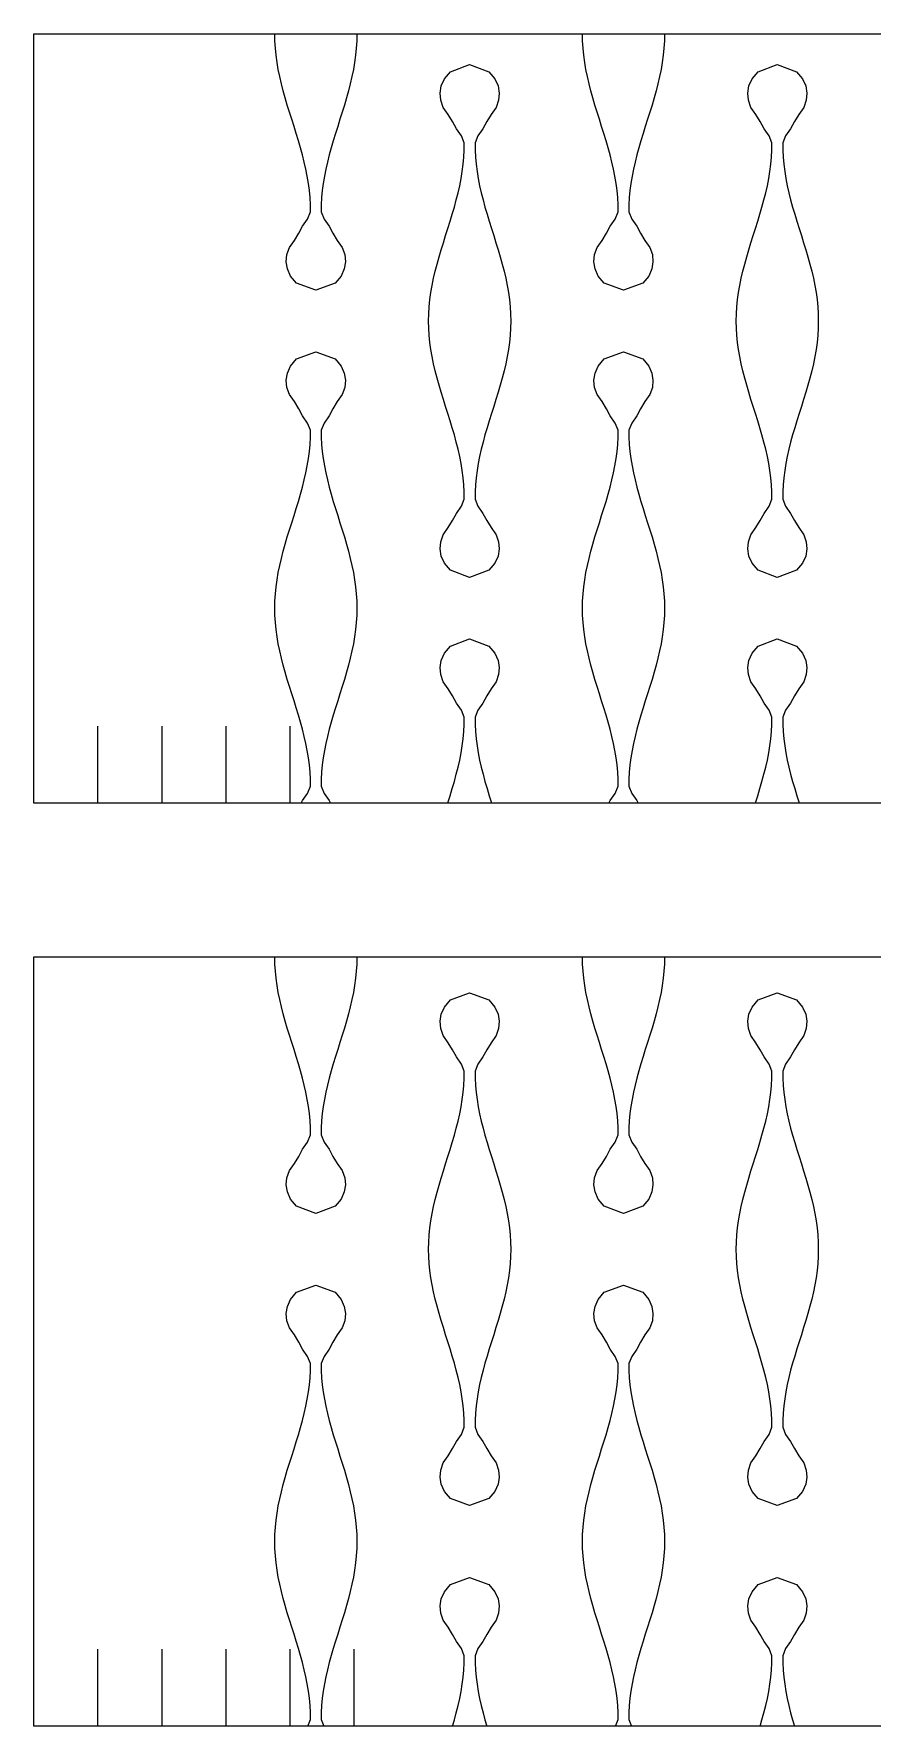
# Model space of a CAD drawing. Header units: millimetres. Extents: x 0 to 70, y 0 to 174.
# Drawn here: x 0 to 32.7, y 0 to 66 of the extents above; entities that cross this region are included whole.
import ezdxf

# ---------------------------------------------------------------- set-up
doc = ezdxf.new("R2010")
doc.units = ezdxf.units.MM
doc.layers.add('CUT', color=1, linetype='CONTINUOUS')

msp = doc.modelspace()

# ---------------------------------------------------------------- linework, layer by layer
at = {"layer": 'CUT'}
for p, q in [((2.5, 36), (2.5, 39)), ((5, 36), (5, 39)), ((7.5, 36), (7.5, 39)), ((10, 36), (10, 39)), ((2.5, 0), (2.5, 3)), ((5, 0), (5, 3)), ((7.5, 0), (7.5, 3)), ((10, 0), (10, 3)), ((12.5, 0), (12.5, 3))]:
    msp.add_line(p, q, dxfattribs=at)
for points in [[(0, 66), (70, 66), (70, 36), (0, 36), (0, 66)], [(12.6, 66), (12.6, 66), (12.5944, 65.7222), (12.5778, 65.4444), (12.5504, 65.1667), (12.5126, 64.8889), (12.465, 64.6111), (12.4085, 64.3333), (12.3439, 64.0556), (12.2722, 63.7778), (12.1947, 63.5), (12.1124, 63.2222), (12.0269, 62.9444), (11.9394, 62.6667), (11.8513, 62.3889), (11.764, 62.1111), (11.679, 61.8333), (11.5976, 61.5556), (11.5211, 61.2778), (11.4508, 61), (11.3877, 60.7222), (11.3329, 60.4444), (11.2872, 60.1667), (11.2514, 59.8889), (11.2261, 59.6111), (11.2116, 59.3333), (11.2113, 59.0556), (11.3207, 58.7778), (11.5161, 58.5), (11.6671, 58.2222), (11.8361, 57.9444), (12.0306, 57.6667), (12.1274, 57.3889), (12.1513, 57.1111), (12.107, 56.8333), (11.9856, 56.5556), (11.7502, 56.2778), (11, 56), (11, 56), (10.2498, 56.2778), (10.0144, 56.5556), (9.893, 56.8333), (9.8487, 57.1111), (9.8726, 57.3889), (9.9694, 57.6667), (10.1639, 57.9444), (10.3329, 58.2222), (10.4839, 58.5), (10.6793, 58.7778), (10.7887, 59.0556), (10.7884, 59.3333), (10.7739, 59.6111), (10.7486, 59.8889), (10.7128, 60.1667), (10.6671, 60.4444), (10.6123, 60.7222), (10.5492, 61), (10.4789, 61.2778), (10.4024, 61.5556), (10.321, 61.8333), (10.236, 62.1111), (10.1487, 62.3889), (10.0606, 62.6667), (9.9731, 62.9444), (9.8876, 63.2222), (9.8053, 63.5), (9.7278, 63.7778), (9.6561, 64.0556), (9.5915, 64.3333), (9.535, 64.6111), (9.4874, 64.8889), (9.4496, 65.1667), (9.4222, 65.4444), (9.4056, 65.7222), (9.4, 66), (9.4, 66)], [(24.6, 66), (24.6, 66), (24.5944, 65.7222), (24.5778, 65.4444), (24.5504, 65.1667), (24.5126, 64.8889), (24.465, 64.6111), (24.4085, 64.3333), (24.3439, 64.0556), (24.2722, 63.7778), (24.1947, 63.5), (24.1124, 63.2222), (24.0269, 62.9444), (23.9394, 62.6667), (23.8513, 62.3889), (23.764, 62.1111), (23.679, 61.8333), (23.5976, 61.5556), (23.5211, 61.2778), (23.4508, 61), (23.3877, 60.7222), (23.3329, 60.4444), (23.2872, 60.1667), (23.2514, 59.8889), (23.2261, 59.6111), (23.2116, 59.3333), (23.2113, 59.0556), (23.3207, 58.7778), (23.5161, 58.5), (23.6671, 58.2222), (23.8361, 57.9444), (24.0306, 57.6667), (24.1274, 57.3889), (24.1513, 57.1111), (24.107, 56.8333), (23.9856, 56.5556), (23.7502, 56.2778), (23, 56), (23, 56), (22.2498, 56.2778), (22.0144, 56.5556), (21.893, 56.8333), (21.8487, 57.1111), (21.8726, 57.3889), (21.9694, 57.6667), (22.1639, 57.9444), (22.3329, 58.2222), (22.4839, 58.5), (22.6793, 58.7778), (22.7887, 59.0556), (22.7884, 59.3333), (22.7739, 59.6111), (22.7486, 59.8889), (22.7128, 60.1667), (22.6671, 60.4444), (22.6123, 60.7222), (22.5492, 61), (22.4789, 61.2778), (22.4024, 61.5556), (22.321, 61.8333), (22.236, 62.1111), (22.1487, 62.3889), (22.0606, 62.6667), (21.9731, 62.9444), (21.8876, 63.2222), (21.8053, 63.5), (21.7278, 63.7778), (21.6561, 64.0556), (21.5915, 64.3333), (21.535, 64.6111), (21.4874, 64.8889), (21.4496, 65.1667), (21.4222, 65.4444), (21.4056, 65.7222), (21.4, 66), (21.4, 66)], [(17, 64.8), (17.7502, 64.5222), (17.9856, 64.2444), (18.107, 63.9667), (18.1513, 63.6889), (18.1274, 63.4111), (18.0306, 63.1333), (17.8361, 62.8556), (17.6671, 62.5778), (17.5161, 62.3), (17.3207, 62.0222), (17.2113, 61.7444), (17.2116, 61.4667), (17.2261, 61.1889), (17.2514, 60.9111), (17.2872, 60.6333), (17.3329, 60.3556), (17.3877, 60.0778), (17.4508, 59.8), (17.5211, 59.5222), (17.5976, 59.2444), (17.679, 58.9667), (17.764, 58.6889), (17.8513, 58.4111), (17.9394, 58.1333), (18.0269, 57.8556), (18.1124, 57.5778), (18.1947, 57.3), (18.2722, 57.0222), (18.3439, 56.7444), (18.4085, 56.4667), (18.465, 56.1889), (18.5126, 55.9111), (18.5504, 55.6333), (18.5778, 55.3556), (18.5944, 55.0778), (18.6, 54.8), (18.5944, 54.5222), (18.5778, 54.2444), (18.5504, 53.9667), (18.5126, 53.6889), (18.465, 53.4111), (18.4085, 53.1333), (18.3439, 52.8556), (18.2722, 52.5778), (18.1947, 52.3), (18.1124, 52.0222), (18.0269, 51.7444), (17.9394, 51.4667), (17.8513, 51.1889), (17.764, 50.9111), (17.679, 50.6333), (17.5976, 50.3556), (17.5211, 50.0778), (17.4508, 49.8), (17.3877, 49.5222), (17.3329, 49.2444), (17.2872, 48.9667), (17.2514, 48.6889), (17.2261, 48.4111), (17.2116, 48.1333), (17.2113, 47.8556), (17.3207, 47.5778), (17.5161, 47.3), (17.6671, 47.0222), (17.8361, 46.7444), (18.0306, 46.4667), (18.1274, 46.1889), (18.1513, 45.9111), (18.107, 45.6333), (17.9856, 45.3556), (17.7502, 45.0778), (17, 44.8), (17, 44.8), (16.2498, 45.0778), (16.0144, 45.3556), (15.893, 45.6333), (15.8487, 45.9111), (15.8726, 46.1889), (15.9694, 46.4667), (16.1639, 46.7444), (16.3329, 47.0222), (16.4839, 47.3), (16.6793, 47.5778), (16.7887, 47.8556), (16.7884, 48.1333), (16.7739, 48.4111), (16.7486, 48.6889), (16.7128, 48.9667), (16.6671, 49.2444), (16.6123, 49.5222), (16.5492, 49.8), (16.4789, 50.0778), (16.4024, 50.3556), (16.321, 50.6333), (16.236, 50.9111), (16.1487, 51.1889), (16.0606, 51.4667), (15.9731, 51.7444), (15.8876, 52.0222), (15.8053, 52.3), (15.7278, 52.5778), (15.6561, 52.8556), (15.5915, 53.1333), (15.535, 53.4111), (15.4874, 53.6889), (15.4496, 53.9667), (15.4222, 54.2444), (15.4056, 54.5222), (15.4, 54.8), (15.4056, 55.0778), (15.4222, 55.3556), (15.4496, 55.6333), (15.4874, 55.9111), (15.535, 56.1889), (15.5915, 56.4667), (15.6561, 56.7444), (15.7278, 57.0222), (15.8053, 57.3), (15.8876, 57.5778), (15.9731, 57.8556), (16.0606, 58.1333), (16.1487, 58.4111), (16.236, 58.6889), (16.321, 58.9667), (16.4024, 59.2444), (16.4789, 59.5222), (16.5492, 59.8), (16.6123, 60.0778), (16.6671, 60.3556), (16.7128, 60.6333), (16.7486, 60.9111), (16.7739, 61.1889), (16.7884, 61.4667), (16.7887, 61.7444), (16.6793, 62.0222), (16.4839, 62.3), (16.3329, 62.5778), (16.1639, 62.8556), (15.9694, 63.1333), (15.8726, 63.4111), (15.8487, 63.6889), (15.893, 63.9667), (16.0144, 64.2444), (16.2498, 64.5222), (17, 64.8), (17, 64.8)], [(29, 64.8), (29.7502, 64.5222), (29.9856, 64.2444), (30.107, 63.9667), (30.1513, 63.6889), (30.1274, 63.4111), (30.0306, 63.1333), (29.8361, 62.8556), (29.6671, 62.5778), (29.5161, 62.3), (29.3207, 62.0222), (29.2113, 61.7444), (29.2116, 61.4667), (29.2261, 61.1889), (29.2514, 60.9111), (29.2872, 60.6333), (29.3329, 60.3556), (29.3877, 60.0778), (29.4508, 59.8), (29.5211, 59.5222), (29.5976, 59.2444), (29.679, 58.9667), (29.764, 58.6889), (29.8513, 58.4111), (29.9394, 58.1333), (30.0269, 57.8556), (30.1124, 57.5778), (30.1947, 57.3), (30.2722, 57.0222), (30.3439, 56.7444), (30.4085, 56.4667), (30.465, 56.1889), (30.5126, 55.9111), (30.5504, 55.6333), (30.5778, 55.3556), (30.5944, 55.0778), (30.6, 54.8), (30.5944, 54.5222), (30.5778, 54.2444), (30.5504, 53.9667), (30.5126, 53.6889), (30.465, 53.4111), (30.4085, 53.1333), (30.3439, 52.8556), (30.2722, 52.5778), (30.1947, 52.3), (30.1124, 52.0222), (30.0269, 51.7444), (29.9394, 51.4667), (29.8513, 51.1889), (29.764, 50.9111), (29.679, 50.6333), (29.5976, 50.3556), (29.5211, 50.0778), (29.4508, 49.8), (29.3877, 49.5222), (29.3329, 49.2444), (29.2872, 48.9667), (29.2514, 48.6889), (29.2261, 48.4111), (29.2116, 48.1333), (29.2113, 47.8556), (29.3207, 47.5778), (29.5161, 47.3), (29.6671, 47.0222), (29.8361, 46.7444), (30.0306, 46.4667), (30.1274, 46.1889), (30.1513, 45.9111), (30.107, 45.6333), (29.9856, 45.3556), (29.7502, 45.0778), (29, 44.8), (29, 44.8), (28.2498, 45.0778), (28.0144, 45.3556), (27.893, 45.6333), (27.8487, 45.9111), (27.8726, 46.1889), (27.9694, 46.4667), (28.1639, 46.7444), (28.3329, 47.0222), (28.4839, 47.3), (28.6793, 47.5778), (28.7887, 47.8556), (28.7884, 48.1333), (28.7739, 48.4111), (28.7486, 48.6889), (28.7128, 48.9667), (28.6671, 49.2444), (28.6123, 49.5222), (28.5492, 49.8), (28.4789, 50.0778), (28.4024, 50.3556), (28.321, 50.6333), (28.236, 50.9111), (28.1487, 51.1889), (28.0606, 51.4667), (27.9731, 51.7444), (27.8876, 52.0222), (27.8053, 52.3), (27.7278, 52.5778), (27.6561, 52.8556), (27.5915, 53.1333), (27.535, 53.4111), (27.4874, 53.6889), (27.4496, 53.9667), (27.4222, 54.2444), (27.4056, 54.5222), (27.4, 54.8), (27.4056, 55.0778), (27.4222, 55.3556), (27.4496, 55.6333), (27.4874, 55.9111), (27.535, 56.1889), (27.5915, 56.4667), (27.6561, 56.7444), (27.7278, 57.0222), (27.8053, 57.3), (27.8876, 57.5778), (27.9731, 57.8556), (28.0606, 58.1333), (28.1487, 58.4111), (28.236, 58.6889), (28.321, 58.9667), (28.4024, 59.2444), (28.4789, 59.5222), (28.5492, 59.8), (28.6123, 60.0778), (28.6671, 60.3556), (28.7128, 60.6333), (28.7486, 60.9111), (28.7739, 61.1889), (28.7884, 61.4667), (28.7887, 61.7444), (28.6793, 62.0222), (28.4839, 62.3), (28.3329, 62.5778), (28.1639, 62.8556), (27.9694, 63.1333), (27.8726, 63.4111), (27.8487, 63.6889), (27.893, 63.9667), (28.0144, 64.2444), (28.2498, 64.5222), (29, 64.8), (29, 64.8)], [(10.4295, 36), (10.4839, 36.1), (10.6793, 36.3778), (10.7887, 36.6556), (10.7884, 36.9333), (10.7739, 37.2111), (10.7486, 37.4889), (10.7128, 37.7667), (10.6671, 38.0444), (10.6123, 38.3222), (10.5492, 38.6), (10.4789, 38.8778), (10.4024, 39.1556), (10.321, 39.4333), (10.236, 39.7111), (10.1487, 39.9889), (10.0606, 40.2667), (9.9731, 40.5444), (9.8876, 40.8222), (9.8053, 41.1), (9.7278, 41.3778), (9.6561, 41.6556), (9.5915, 41.9333), (9.535, 42.2111), (9.4874, 42.4889), (9.4496, 42.7667), (9.4222, 43.0444), (9.4056, 43.3222), (9.4, 43.6), (9.4056, 43.8778), (9.4222, 44.1556), (9.4496, 44.4333), (9.4874, 44.7111), (9.535, 44.9889), (9.5915, 45.2667), (9.6561, 45.5444), (9.7278, 45.8222), (9.8053, 46.1), (9.8876, 46.3778), (9.9731, 46.6556), (10.0606, 46.9333), (10.1487, 47.2111), (10.236, 47.4889), (10.321, 47.7667), (10.4024, 48.0444), (10.4789, 48.3222), (10.5492, 48.6), (10.6123, 48.8778), (10.6671, 49.1556), (10.7128, 49.4333), (10.7486, 49.7111), (10.7739, 49.9889), (10.7884, 50.2667), (10.7887, 50.5444), (10.6793, 50.8222), (10.4839, 51.1), (10.3329, 51.3778), (10.1639, 51.6556), (9.9694, 51.9333), (9.8726, 52.2111), (9.8487, 52.4889), (9.893, 52.7667), (10.0144, 53.0444), (10.2498, 53.3222), (11, 53.6), (11, 53.6)], [(11, 53.6), (11.7502, 53.3222), (11.9856, 53.0444), (12.107, 52.7667), (12.1513, 52.4889), (12.1274, 52.2111), (12.0306, 51.9333), (11.8361, 51.6556), (11.6671, 51.3778), (11.5161, 51.1), (11.3207, 50.8222), (11.2113, 50.5444), (11.2116, 50.2667), (11.2261, 49.9889), (11.2514, 49.7111), (11.2872, 49.4333), (11.3329, 49.1556), (11.3877, 48.8778), (11.4508, 48.6), (11.5211, 48.3222), (11.5976, 48.0444), (11.679, 47.7667), (11.764, 47.4889), (11.8513, 47.2111), (11.9394, 46.9333), (12.0269, 46.6556), (12.1124, 46.3778), (12.1947, 46.1), (12.2722, 45.8222), (12.3439, 45.5444), (12.4085, 45.2667), (12.465, 44.9889), (12.5126, 44.7111), (12.5504, 44.4333), (12.5778, 44.1556), (12.5944, 43.8778), (12.6, 43.6), (12.5944, 43.3222), (12.5778, 43.0444), (12.5504, 42.7667), (12.5126, 42.4889), (12.465, 42.2111), (12.4085, 41.9333), (12.3439, 41.6556), (12.2722, 41.3778), (12.1947, 41.1), (12.1124, 40.8222), (12.0269, 40.5444), (11.9394, 40.2667), (11.8513, 39.9889), (11.764, 39.7111), (11.679, 39.4333), (11.5976, 39.1556), (11.5211, 38.8778), (11.4508, 38.6), (11.3877, 38.3222), (11.3329, 38.0444), (11.2872, 37.7667), (11.2514, 37.4889), (11.2261, 37.2111), (11.2116, 36.9333), (11.2113, 36.6556), (11.3207, 36.3778), (11.5161, 36.1), (11.5705, 36)], [(22.4295, 36), (22.4839, 36.1), (22.6793, 36.3778), (22.7887, 36.6556), (22.7884, 36.9333), (22.7739, 37.2111), (22.7486, 37.4889), (22.7128, 37.7667), (22.6671, 38.0444), (22.6123, 38.3222), (22.5492, 38.6), (22.4789, 38.8778), (22.4024, 39.1556), (22.321, 39.4333), (22.236, 39.7111), (22.1487, 39.9889), (22.0606, 40.2667), (21.9731, 40.5444), (21.8876, 40.8222), (21.8053, 41.1), (21.7278, 41.3778), (21.6561, 41.6556), (21.5915, 41.9333), (21.535, 42.2111), (21.4874, 42.4889), (21.4496, 42.7667), (21.4222, 43.0444), (21.4056, 43.3222), (21.4, 43.6), (21.4056, 43.8778), (21.4222, 44.1556), (21.4496, 44.4333), (21.4874, 44.7111), (21.535, 44.9889), (21.5915, 45.2667), (21.6561, 45.5444), (21.7278, 45.8222), (21.8053, 46.1), (21.8876, 46.3778), (21.9731, 46.6556), (22.0606, 46.9333), (22.1487, 47.2111), (22.236, 47.4889), (22.321, 47.7667), (22.4024, 48.0444), (22.4789, 48.3222), (22.5492, 48.6), (22.6123, 48.8778), (22.6671, 49.1556), (22.7128, 49.4333), (22.7486, 49.7111), (22.7739, 49.9889), (22.7884, 50.2667), (22.7887, 50.5444), (22.6793, 50.8222), (22.4839, 51.1), (22.3329, 51.3778), (22.1639, 51.6556), (21.9694, 51.9333), (21.8726, 52.2111), (21.8487, 52.4889), (21.893, 52.7667), (22.0144, 53.0444), (22.2498, 53.3222), (23, 53.6), (23, 53.6)], [(23, 53.6), (23.7502, 53.3222), (23.9856, 53.0444), (24.107, 52.7667), (24.1513, 52.4889), (24.1274, 52.2111), (24.0306, 51.9333), (23.8361, 51.6556), (23.6671, 51.3778), (23.5161, 51.1), (23.3207, 50.8222), (23.2113, 50.5444), (23.2116, 50.2667), (23.2261, 49.9889), (23.2514, 49.7111), (23.2872, 49.4333), (23.3329, 49.1556), (23.3877, 48.8778), (23.4508, 48.6), (23.5211, 48.3222), (23.5976, 48.0444), (23.679, 47.7667), (23.764, 47.4889), (23.8513, 47.2111), (23.9394, 46.9333), (24.0269, 46.6556), (24.1124, 46.3778), (24.1947, 46.1), (24.2722, 45.8222), (24.3439, 45.5444), (24.4085, 45.2667), (24.465, 44.9889), (24.5126, 44.7111), (24.5504, 44.4333), (24.5778, 44.1556), (24.5944, 43.8778), (24.6, 43.6), (24.5944, 43.3222), (24.5778, 43.0444), (24.5504, 42.7667), (24.5126, 42.4889), (24.465, 42.2111), (24.4085, 41.9333), (24.3439, 41.6556), (24.2722, 41.3778), (24.1947, 41.1), (24.1124, 40.8222), (24.0269, 40.5444), (23.9394, 40.2667), (23.8513, 39.9889), (23.764, 39.7111), (23.679, 39.4333), (23.5976, 39.1556), (23.5211, 38.8778), (23.4508, 38.6), (23.3877, 38.3222), (23.3329, 38.0444), (23.2872, 37.7667), (23.2514, 37.4889), (23.2261, 37.2111), (23.2116, 36.9333), (23.2113, 36.6556), (23.3207, 36.3778), (23.5161, 36.1), (23.5705, 36)], [(16.1452, 36), (16.1487, 36.0111), (16.236, 36.2889), (16.321, 36.5667), (16.4024, 36.8444), (16.4789, 37.1222), (16.5492, 37.4), (16.6123, 37.6778), (16.6671, 37.9556), (16.7128, 38.2333), (16.7486, 38.5111), (16.7739, 38.7889), (16.7884, 39.0667), (16.7887, 39.3444), (16.6793, 39.6222), (16.4839, 39.9), (16.3329, 40.1778), (16.1639, 40.4556), (15.9694, 40.7333), (15.8726, 41.0111), (15.8487, 41.2889), (15.893, 41.5667), (16.0144, 41.8444), (16.2498, 42.1222), (17, 42.4), (17, 42.4)], [(17, 42.4), (17.7502, 42.1222), (17.9856, 41.8444), (18.107, 41.5667), (18.1513, 41.2889), (18.1274, 41.0111), (18.0306, 40.7333), (17.8361, 40.4556), (17.6671, 40.1778), (17.5161, 39.9), (17.3207, 39.6222), (17.2113, 39.3444), (17.2116, 39.0667), (17.2261, 38.7889), (17.2514, 38.5111), (17.2872, 38.2333), (17.3329, 37.9556), (17.3877, 37.6778), (17.4508, 37.4), (17.5211, 37.1222), (17.5976, 36.8444), (17.679, 36.5667), (17.764, 36.2889), (17.8513, 36.0111), (17.8548, 36)], [(28.1452, 36), (28.1487, 36.0111), (28.236, 36.2889), (28.321, 36.5667), (28.4024, 36.8444), (28.4789, 37.1222), (28.5492, 37.4), (28.6123, 37.6778), (28.6671, 37.9556), (28.7128, 38.2333), (28.7486, 38.5111), (28.7739, 38.7889), (28.7884, 39.0667), (28.7887, 39.3444), (28.6793, 39.6222), (28.4839, 39.9), (28.3329, 40.1778), (28.1639, 40.4556), (27.9694, 40.7333), (27.8726, 41.0111), (27.8487, 41.2889), (27.893, 41.5667), (28.0144, 41.8444), (28.2498, 42.1222), (29, 42.4), (29, 42.4)], [(29, 42.4), (29.7502, 42.1222), (29.9856, 41.8444), (30.107, 41.5667), (30.1513, 41.2889), (30.1274, 41.0111), (30.0306, 40.7333), (29.8361, 40.4556), (29.6671, 40.1778), (29.5161, 39.9), (29.3207, 39.6222), (29.2113, 39.3444), (29.2116, 39.0667), (29.2261, 38.7889), (29.2514, 38.5111), (29.2872, 38.2333), (29.3329, 37.9556), (29.3877, 37.6778), (29.4508, 37.4), (29.5211, 37.1222), (29.5976, 36.8444), (29.679, 36.5667), (29.764, 36.2889), (29.8513, 36.0111), (29.8548, 36)], [(0, 30), (70, 30), (70, 0), (0, 0), (0, 30)], [(12.6, 30), (12.6, 30), (12.5944, 29.7222), (12.5778, 29.4444), (12.5504, 29.1667), (12.5126, 28.8889), (12.465, 28.6111), (12.4085, 28.3333), (12.3439, 28.0556), (12.2722, 27.7778), (12.1947, 27.5), (12.1124, 27.2222), (12.0269, 26.9444), (11.9394, 26.6667), (11.8513, 26.3889), (11.764, 26.1111), (11.679, 25.8333), (11.5976, 25.5556), (11.5211, 25.2778), (11.4508, 25), (11.3877, 24.7222), (11.3329, 24.4444), (11.2872, 24.1667), (11.2514, 23.8889), (11.2261, 23.6111), (11.2116, 23.3333), (11.2113, 23.0556), (11.3207, 22.7778), (11.5161, 22.5), (11.6671, 22.2222), (11.8361, 21.9444), (12.0306, 21.6667), (12.1274, 21.3889), (12.1513, 21.1111), (12.107, 20.8333), (11.9856, 20.5556), (11.7502, 20.2778), (11, 20), (11, 20), (10.2498, 20.2778), (10.0144, 20.5556), (9.893, 20.8333), (9.8487, 21.1111), (9.8726, 21.3889), (9.9694, 21.6667), (10.1639, 21.9444), (10.3329, 22.2222), (10.4839, 22.5), (10.6793, 22.7778), (10.7887, 23.0556), (10.7884, 23.3333), (10.7739, 23.6111), (10.7486, 23.8889), (10.7128, 24.1667), (10.6671, 24.4444), (10.6123, 24.7222), (10.5492, 25), (10.4789, 25.2778), (10.4024, 25.5556), (10.321, 25.8333), (10.236, 26.1111), (10.1487, 26.3889), (10.0606, 26.6667), (9.9731, 26.9444), (9.8876, 27.2222), (9.8053, 27.5), (9.7278, 27.7778), (9.6561, 28.0556), (9.5915, 28.3333), (9.535, 28.6111), (9.4874, 28.8889), (9.4496, 29.1667), (9.4222, 29.4444), (9.4056, 29.7222), (9.4, 30), (9.4, 30)], [(24.6, 30), (24.6, 30), (24.5944, 29.7222), (24.5778, 29.4444), (24.5504, 29.1667), (24.5126, 28.8889), (24.465, 28.6111), (24.4085, 28.3333), (24.3439, 28.0556), (24.2722, 27.7778), (24.1947, 27.5), (24.1124, 27.2222), (24.0269, 26.9444), (23.9394, 26.6667), (23.8513, 26.3889), (23.764, 26.1111), (23.679, 25.8333), (23.5976, 25.5556), (23.5211, 25.2778), (23.4508, 25), (23.3877, 24.7222), (23.3329, 24.4444), (23.2872, 24.1667), (23.2514, 23.8889), (23.2261, 23.6111), (23.2116, 23.3333), (23.2113, 23.0556), (23.3207, 22.7778), (23.5161, 22.5), (23.6671, 22.2222), (23.8361, 21.9444), (24.0306, 21.6667), (24.1274, 21.3889), (24.1513, 21.1111), (24.107, 20.8333), (23.9856, 20.5556), (23.7502, 20.2778), (23, 20), (23, 20), (22.2498, 20.2778), (22.0144, 20.5556), (21.893, 20.8333), (21.8487, 21.1111), (21.8726, 21.3889), (21.9694, 21.6667), (22.1639, 21.9444), (22.3329, 22.2222), (22.4839, 22.5), (22.6793, 22.7778), (22.7887, 23.0556), (22.7884, 23.3333), (22.7739, 23.6111), (22.7486, 23.8889), (22.7128, 24.1667), (22.6671, 24.4444), (22.6123, 24.7222), (22.5492, 25), (22.4789, 25.2778), (22.4024, 25.5556), (22.321, 25.8333), (22.236, 26.1111), (22.1487, 26.3889), (22.0606, 26.6667), (21.9731, 26.9444), (21.8876, 27.2222), (21.8053, 27.5), (21.7278, 27.7778), (21.6561, 28.0556), (21.5915, 28.3333), (21.535, 28.6111), (21.4874, 28.8889), (21.4496, 29.1667), (21.4222, 29.4444), (21.4056, 29.7222), (21.4, 30), (21.4, 30)], [(17, 28.6), (17.7502, 28.3222), (17.9856, 28.0444), (18.107, 27.7667), (18.1513, 27.4889), (18.1274, 27.2111), (18.0306, 26.9333), (17.8361, 26.6556), (17.6671, 26.3778), (17.5161, 26.1), (17.3207, 25.8222), (17.2113, 25.5444), (17.2116, 25.2667), (17.2261, 24.9889), (17.2514, 24.7111), (17.2872, 24.4333), (17.3329, 24.1556), (17.3877, 23.8778), (17.4508, 23.6), (17.5211, 23.3222), (17.5976, 23.0444), (17.679, 22.7667), (17.764, 22.4889), (17.8513, 22.2111), (17.9394, 21.9333), (18.0269, 21.6556), (18.1124, 21.3778), (18.1947, 21.1), (18.2722, 20.8222), (18.3439, 20.5444), (18.4085, 20.2667), (18.465, 19.9889), (18.5126, 19.7111), (18.5504, 19.4333), (18.5778, 19.1556), (18.5944, 18.8778), (18.6, 18.6), (18.5944, 18.3222), (18.5778, 18.0444), (18.5504, 17.7667), (18.5126, 17.4889), (18.465, 17.2111), (18.4085, 16.9333), (18.3439, 16.6556), (18.2722, 16.3778), (18.1947, 16.1), (18.1124, 15.8222), (18.0269, 15.5444), (17.9394, 15.2667), (17.8513, 14.9889), (17.764, 14.7111), (17.679, 14.4333), (17.5976, 14.1556), (17.5211, 13.8778), (17.4508, 13.6), (17.3877, 13.3222), (17.3329, 13.0444), (17.2872, 12.7667), (17.2514, 12.4889), (17.2261, 12.2111), (17.2116, 11.9333), (17.2113, 11.6556), (17.3207, 11.3778), (17.5161, 11.1), (17.6671, 10.8222), (17.8361, 10.5444), (18.0306, 10.2667), (18.1274, 9.9889), (18.1513, 9.7111), (18.107, 9.4333), (17.9856, 9.1556), (17.7502, 8.8778), (17, 8.6), (17, 8.6), (16.2498, 8.8778), (16.0144, 9.1556), (15.893, 9.4333), (15.8487, 9.7111), (15.8726, 9.9889), (15.9694, 10.2667), (16.1639, 10.5444), (16.3329, 10.8222), (16.4839, 11.1), (16.6793, 11.3778), (16.7887, 11.6556), (16.7884, 11.9333), (16.7739, 12.2111), (16.7486, 12.4889), (16.7128, 12.7667), (16.6671, 13.0444), (16.6123, 13.3222), (16.5492, 13.6), (16.4789, 13.8778), (16.4024, 14.1556), (16.321, 14.4333), (16.236, 14.7111), (16.1487, 14.9889), (16.0606, 15.2667), (15.9731, 15.5444), (15.8876, 15.8222), (15.8053, 16.1), (15.7278, 16.3778), (15.6561, 16.6556), (15.5915, 16.9333), (15.535, 17.2111), (15.4874, 17.4889), (15.4496, 17.7667), (15.4222, 18.0444), (15.4056, 18.3222), (15.4, 18.6), (15.4056, 18.8778), (15.4222, 19.1556), (15.4496, 19.4333), (15.4874, 19.7111), (15.535, 19.9889), (15.5915, 20.2667), (15.6561, 20.5444), (15.7278, 20.8222), (15.8053, 21.1), (15.8876, 21.3778), (15.9731, 21.6556), (16.0606, 21.9333), (16.1487, 22.2111), (16.236, 22.4889), (16.321, 22.7667), (16.4024, 23.0444), (16.4789, 23.3222), (16.5492, 23.6), (16.6123, 23.8778), (16.6671, 24.1556), (16.7128, 24.4333), (16.7486, 24.7111), (16.7739, 24.9889), (16.7884, 25.2667), (16.7887, 25.5444), (16.6793, 25.8222), (16.4839, 26.1), (16.3329, 26.3778), (16.1639, 26.6556), (15.9694, 26.9333), (15.8726, 27.2111), (15.8487, 27.4889), (15.893, 27.7667), (16.0144, 28.0444), (16.2498, 28.3222), (17, 28.6), (17, 28.6)], [(29, 28.6), (29.7502, 28.3222), (29.9856, 28.0444), (30.107, 27.7667), (30.1513, 27.4889), (30.1274, 27.2111), (30.0306, 26.9333), (29.8361, 26.6556), (29.6671, 26.3778), (29.5161, 26.1), (29.3207, 25.8222), (29.2113, 25.5444), (29.2116, 25.2667), (29.2261, 24.9889), (29.2514, 24.7111), (29.2872, 24.4333), (29.3329, 24.1556), (29.3877, 23.8778), (29.4508, 23.6), (29.5211, 23.3222), (29.5976, 23.0444), (29.679, 22.7667), (29.764, 22.4889), (29.8513, 22.2111), (29.9394, 21.9333), (30.0269, 21.6556), (30.1124, 21.3778), (30.1947, 21.1), (30.2722, 20.8222), (30.3439, 20.5444), (30.4085, 20.2667), (30.465, 19.9889), (30.5126, 19.7111), (30.5504, 19.4333), (30.5778, 19.1556), (30.5944, 18.8778), (30.6, 18.6), (30.5944, 18.3222), (30.5778, 18.0444), (30.5504, 17.7667), (30.5126, 17.4889), (30.465, 17.2111), (30.4085, 16.9333), (30.3439, 16.6556), (30.2722, 16.3778), (30.1947, 16.1), (30.1124, 15.8222), (30.0269, 15.5444), (29.9394, 15.2667), (29.8513, 14.9889), (29.764, 14.7111), (29.679, 14.4333), (29.5976, 14.1556), (29.5211, 13.8778), (29.4508, 13.6), (29.3877, 13.3222), (29.3329, 13.0444), (29.2872, 12.7667), (29.2514, 12.4889), (29.2261, 12.2111), (29.2116, 11.9333), (29.2113, 11.6556), (29.3207, 11.3778), (29.5161, 11.1), (29.6671, 10.8222), (29.8361, 10.5444), (30.0306, 10.2667), (30.1274, 9.9889), (30.1513, 9.7111), (30.107, 9.4333), (29.9856, 9.1556), (29.7502, 8.8778), (29, 8.6), (29, 8.6), (28.2498, 8.8778), (28.0144, 9.1556), (27.893, 9.4333), (27.8487, 9.7111), (27.8726, 9.9889), (27.9694, 10.2667), (28.1639, 10.5444), (28.3329, 10.8222), (28.4839, 11.1), (28.6793, 11.3778), (28.7887, 11.6556), (28.7884, 11.9333), (28.7739, 12.2111), (28.7486, 12.4889), (28.7128, 12.7667), (28.6671, 13.0444), (28.6123, 13.3222), (28.5492, 13.6), (28.4789, 13.8778), (28.4024, 14.1556), (28.321, 14.4333), (28.236, 14.7111), (28.1487, 14.9889), (28.0606, 15.2667), (27.9731, 15.5444), (27.8876, 15.8222), (27.8053, 16.1), (27.7278, 16.3778), (27.6561, 16.6556), (27.5915, 16.9333), (27.535, 17.2111), (27.4874, 17.4889), (27.4496, 17.7667), (27.4222, 18.0444), (27.4056, 18.3222), (27.4, 18.6), (27.4056, 18.8778), (27.4222, 19.1556), (27.4496, 19.4333), (27.4874, 19.7111), (27.535, 19.9889), (27.5915, 20.2667), (27.6561, 20.5444), (27.7278, 20.8222), (27.8053, 21.1), (27.8876, 21.3778), (27.9731, 21.6556), (28.0606, 21.9333), (28.1487, 22.2111), (28.236, 22.4889), (28.321, 22.7667), (28.4024, 23.0444), (28.4789, 23.3222), (28.5492, 23.6), (28.6123, 23.8778), (28.6671, 24.1556), (28.7128, 24.4333), (28.7486, 24.7111), (28.7739, 24.9889), (28.7884, 25.2667), (28.7887, 25.5444), (28.6793, 25.8222), (28.4839, 26.1), (28.3329, 26.3778), (28.1639, 26.6556), (27.9694, 26.9333), (27.8726, 27.2111), (27.8487, 27.4889), (27.893, 27.7667), (28.0144, 28.0444), (28.2498, 28.3222), (29, 28.6), (29, 28.6)], [(10.6881, 0), (10.7887, 0.2556), (10.7884, 0.5333), (10.7739, 0.8111), (10.7486, 1.0889), (10.7128, 1.3667), (10.6671, 1.6444), (10.6123, 1.9222), (10.5492, 2.2), (10.4789, 2.4778), (10.4024, 2.7556), (10.321, 3.0333), (10.236, 3.3111), (10.1487, 3.5889), (10.0606, 3.8667), (9.9731, 4.1444), (9.8876, 4.4222), (9.8053, 4.7), (9.7278, 4.9778), (9.6561, 5.2556), (9.5915, 5.5333), (9.535, 5.8111), (9.4874, 6.0889), (9.4496, 6.3667), (9.4222, 6.6444), (9.4056, 6.9222), (9.4, 7.2), (9.4056, 7.4778), (9.4222, 7.7556), (9.4496, 8.0333), (9.4874, 8.3111), (9.535, 8.5889), (9.5915, 8.8667), (9.6561, 9.1444), (9.7278, 9.4222), (9.8053, 9.7), (9.8876, 9.9778), (9.9731, 10.2556), (10.0606, 10.5333), (10.1487, 10.8111), (10.236, 11.0889), (10.321, 11.3667), (10.4024, 11.6444), (10.4789, 11.9222), (10.5492, 12.2), (10.6123, 12.4778), (10.6671, 12.7556), (10.7128, 13.0333), (10.7486, 13.3111), (10.7739, 13.5889), (10.7884, 13.8667), (10.7887, 14.1444), (10.6793, 14.4222), (10.4839, 14.7), (10.3329, 14.9778), (10.1639, 15.2556), (9.9694, 15.5333), (9.8726, 15.8111), (9.8487, 16.0889), (9.893, 16.3667), (10.0144, 16.6444), (10.2498, 16.9222), (11, 17.2), (11, 17.2)], [(11, 17.2), (11.7502, 16.9222), (11.9856, 16.6444), (12.107, 16.3667), (12.1513, 16.0889), (12.1274, 15.8111), (12.0306, 15.5333), (11.8361, 15.2556), (11.6671, 14.9778), (11.5161, 14.7), (11.3207, 14.4222), (11.2113, 14.1444), (11.2116, 13.8667), (11.2261, 13.5889), (11.2514, 13.3111), (11.2872, 13.0333), (11.3329, 12.7556), (11.3877, 12.4778), (11.4508, 12.2), (11.5211, 11.9222), (11.5976, 11.6444), (11.679, 11.3667), (11.764, 11.0889), (11.8513, 10.8111), (11.9394, 10.5333), (12.0269, 10.2556), (12.1124, 9.9778), (12.1947, 9.7), (12.2722, 9.4222), (12.3439, 9.1444), (12.4085, 8.8667), (12.465, 8.5889), (12.5126, 8.3111), (12.5504, 8.0333), (12.5778, 7.7556), (12.5944, 7.4778), (12.6, 7.2), (12.5944, 6.9222), (12.5778, 6.6444), (12.5504, 6.3667), (12.5126, 6.0889), (12.465, 5.8111), (12.4085, 5.5333), (12.3439, 5.2556), (12.2722, 4.9778), (12.1947, 4.7), (12.1124, 4.4222), (12.0269, 4.1444), (11.9394, 3.8667), (11.8513, 3.5889), (11.764, 3.3111), (11.679, 3.0333), (11.5976, 2.7556), (11.5211, 2.4778), (11.4508, 2.2), (11.3877, 1.9222), (11.3329, 1.6444), (11.2872, 1.3667), (11.2514, 1.0889), (11.2261, 0.8111), (11.2116, 0.5333), (11.2113, 0.2556), (11.3119, 0)], [(22.6881, 0), (22.7887, 0.2556), (22.7884, 0.5333), (22.7739, 0.8111), (22.7486, 1.0889), (22.7128, 1.3667), (22.6671, 1.6444), (22.6123, 1.9222), (22.5492, 2.2), (22.4789, 2.4778), (22.4024, 2.7556), (22.321, 3.0333), (22.236, 3.3111), (22.1487, 3.5889), (22.0606, 3.8667), (21.9731, 4.1444), (21.8876, 4.4222), (21.8053, 4.7), (21.7278, 4.9778), (21.6561, 5.2556), (21.5915, 5.5333), (21.535, 5.8111), (21.4874, 6.0889), (21.4496, 6.3667), (21.4222, 6.6444), (21.4056, 6.9222), (21.4, 7.2), (21.4056, 7.4778), (21.4222, 7.7556), (21.4496, 8.0333), (21.4874, 8.3111), (21.535, 8.5889), (21.5915, 8.8667), (21.6561, 9.1444), (21.7278, 9.4222), (21.8053, 9.7), (21.8876, 9.9778), (21.9731, 10.2556), (22.0606, 10.5333), (22.1487, 10.8111), (22.236, 11.0889), (22.321, 11.3667), (22.4024, 11.6444), (22.4789, 11.9222), (22.5492, 12.2), (22.6123, 12.4778), (22.6671, 12.7556), (22.7128, 13.0333), (22.7486, 13.3111), (22.7739, 13.5889), (22.7884, 13.8667), (22.7887, 14.1444), (22.6793, 14.4222), (22.4839, 14.7), (22.3329, 14.9778), (22.1639, 15.2556), (21.9694, 15.5333), (21.8726, 15.8111), (21.8487, 16.0889), (21.893, 16.3667), (22.0144, 16.6444), (22.2498, 16.9222), (23, 17.2), (23, 17.2)], [(23, 17.2), (23.7502, 16.9222), (23.9856, 16.6444), (24.107, 16.3667), (24.1513, 16.0889), (24.1274, 15.8111), (24.0306, 15.5333), (23.8361, 15.2556), (23.6671, 14.9778), (23.5161, 14.7), (23.3207, 14.4222), (23.2113, 14.1444), (23.2116, 13.8667), (23.2261, 13.5889), (23.2514, 13.3111), (23.2872, 13.0333), (23.3329, 12.7556), (23.3877, 12.4778), (23.4508, 12.2), (23.5211, 11.9222), (23.5976, 11.6444), (23.679, 11.3667), (23.764, 11.0889), (23.8513, 10.8111), (23.9394, 10.5333), (24.0269, 10.2556), (24.1124, 9.9778), (24.1947, 9.7), (24.2722, 9.4222), (24.3439, 9.1444), (24.4085, 8.8667), (24.465, 8.5889), (24.5126, 8.3111), (24.5504, 8.0333), (24.5778, 7.7556), (24.5944, 7.4778), (24.6, 7.2), (24.5944, 6.9222), (24.5778, 6.6444), (24.5504, 6.3667), (24.5126, 6.0889), (24.465, 5.8111), (24.4085, 5.5333), (24.3439, 5.2556), (24.2722, 4.9778), (24.1947, 4.7), (24.1124, 4.4222), (24.0269, 4.1444), (23.9394, 3.8667), (23.8513, 3.5889), (23.764, 3.3111), (23.679, 3.0333), (23.5976, 2.7556), (23.5211, 2.4778), (23.4508, 2.2), (23.3877, 1.9222), (23.3329, 1.6444), (23.2872, 1.3667), (23.2514, 1.0889), (23.2261, 0.8111), (23.2116, 0.5333), (23.2113, 0.2556), (23.3119, 0)], [(16.3308, 0), (16.4024, 0.2444), (16.4789, 0.5222), (16.5492, 0.8), (16.6123, 1.0778), (16.6671, 1.3556), (16.7128, 1.6333), (16.7486, 1.9111), (16.7739, 2.1889), (16.7884, 2.4667), (16.7887, 2.7444), (16.6793, 3.0222), (16.4839, 3.3), (16.3329, 3.5778), (16.1639, 3.8556), (15.9694, 4.1333), (15.8726, 4.4111), (15.8487, 4.6889), (15.893, 4.9667), (16.0144, 5.2444), (16.2498, 5.5222), (17, 5.8), (17, 5.8)], [(17, 5.8), (17.7502, 5.5222), (17.9856, 5.2444), (18.107, 4.9667), (18.1513, 4.6889), (18.1274, 4.4111), (18.0306, 4.1333), (17.8361, 3.8556), (17.6671, 3.5778), (17.5161, 3.3), (17.3207, 3.0222), (17.2113, 2.7444), (17.2116, 2.4667), (17.2261, 2.1889), (17.2514, 1.9111), (17.2872, 1.6333), (17.3329, 1.3556), (17.3877, 1.0778), (17.4508, 0.8), (17.5211, 0.5222), (17.5976, 0.2444), (17.6692, 0)], [(28.3308, 0), (28.4024, 0.2444), (28.4789, 0.5222), (28.5492, 0.8), (28.6123, 1.0778), (28.6671, 1.3556), (28.7128, 1.6333), (28.7486, 1.9111), (28.7739, 2.1889), (28.7884, 2.4667), (28.7887, 2.7444), (28.6793, 3.0222), (28.4839, 3.3), (28.3329, 3.5778), (28.1639, 3.8556), (27.9694, 4.1333), (27.8726, 4.4111), (27.8487, 4.6889), (27.893, 4.9667), (28.0144, 5.2444), (28.2498, 5.5222), (29, 5.8), (29, 5.8)], [(29, 5.8), (29.7502, 5.5222), (29.9856, 5.2444), (30.107, 4.9667), (30.1513, 4.6889), (30.1274, 4.4111), (30.0306, 4.1333), (29.8361, 3.8556), (29.6671, 3.5778), (29.5161, 3.3), (29.3207, 3.0222), (29.2113, 2.7444), (29.2116, 2.4667), (29.2261, 2.1889), (29.2514, 1.9111), (29.2872, 1.6333), (29.3329, 1.3556), (29.3877, 1.0778), (29.4508, 0.8), (29.5211, 0.5222), (29.5976, 0.2444), (29.6692, 0)]]:
    msp.add_lwpolyline(points, dxfattribs=at)

doc.saveas('drawing.dxf')
